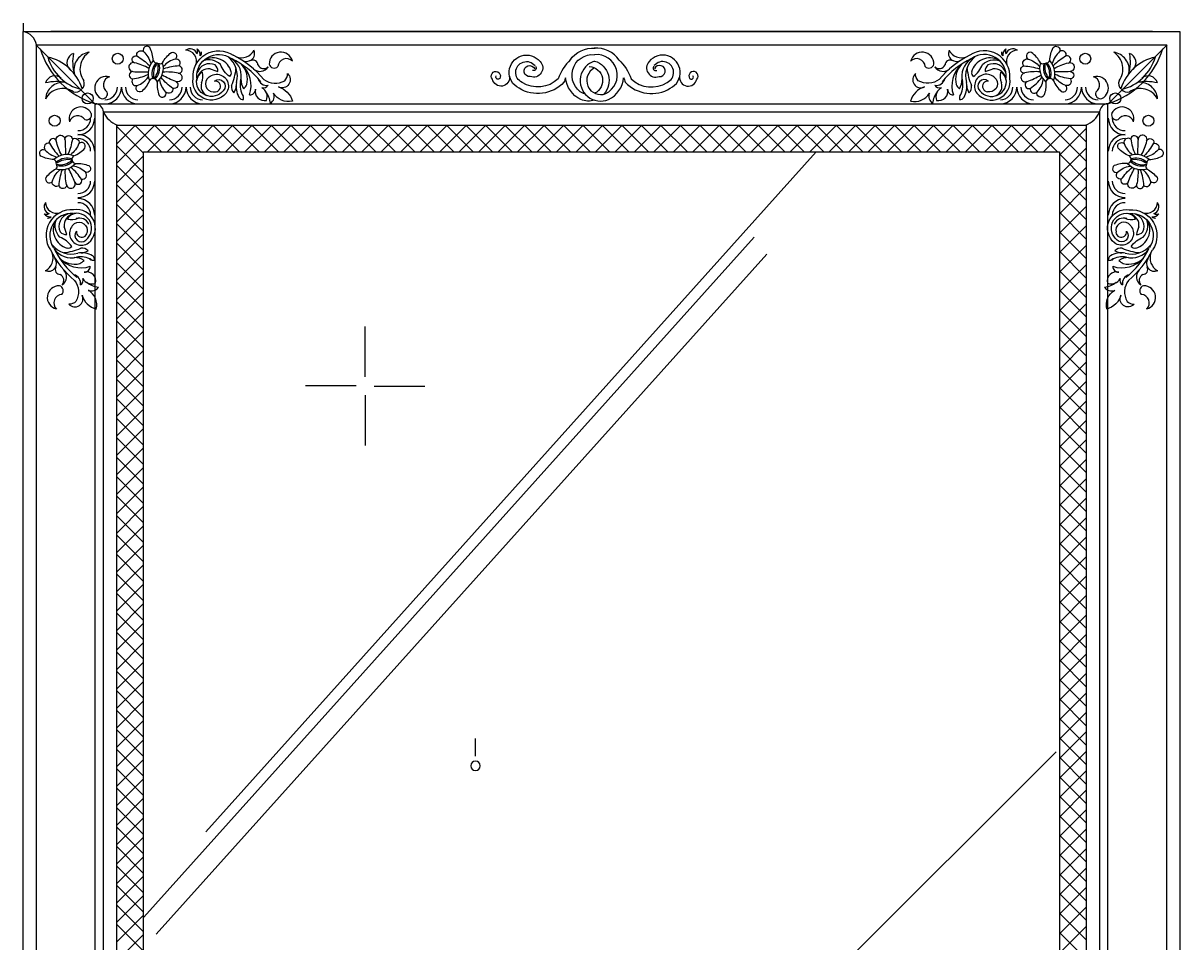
# Model space of a CAD drawing. Header units: inches. Extents: x 10 to 52.5, y 12.6 to 37.4.
# Drawn here: x 28.715 to 29.975, y 31.638 to 32.64 of the extents above; entities that cross this region are included whole.
import ezdxf

# ---------------------------------------------------------------- set-up
doc = ezdxf.new("R2010")
doc.units = ezdxf.units.IN
doc.header["$MEASUREMENT"] = 0
for name, color, linetype in [('02', 2, 'Continuous'), ('1', 1, 'Continuous'), ('4', 4, 'Continuous')]:
    doc.layers.add(name, color=color, linetype=linetype)

msp = doc.modelspace()

# ---------------------------------------------------------------- linework, layer by layer
at = {"layer": '02'}
for p, q in [((28.7291, 32.6166), (28.7944, 32.5513)), ((29.9614, 32.6166), (29.8961, 32.5513)), ((28.8172, 32.4877), (28.8588, 32.5292)), ((28.8172, 32.5089), (28.8375, 32.5292)), ((28.8464, 32.4986), (28.8172, 32.5278)), ((28.8661, 32.5001), (28.837, 32.5292)), ((28.8508, 32.5001), (28.88, 32.5292)), ((28.8873, 32.5001), (28.8582, 32.5292)), ((28.8721, 32.5001), (28.9012, 32.5292)), ((28.9085, 32.5001), (28.8794, 32.5292)), ((28.8933, 32.5001), (28.9224, 32.5292)), ((28.9298, 32.5001), (28.9006, 32.5292)), ((28.9145, 32.5001), (28.9436, 32.5292)), ((28.951, 32.5001), (28.9218, 32.5292)), ((28.9357, 32.5001), (28.9648, 32.5292)), ((28.9722, 32.5001), (28.9431, 32.5292)), ((28.9569, 32.5001), (28.986, 32.5292)), ((28.9934, 32.5001), (28.9643, 32.5292)), ((28.9781, 32.5001), (29.0073, 32.5292)), ((29.0146, 32.5001), (28.9855, 32.5292)), ((28.9993, 32.5001), (29.0285, 32.5292)), ((29.0358, 32.5001), (29.0067, 32.5292)), ((29.0205, 32.5001), (29.0497, 32.5292)), ((29.057, 32.5001), (29.0279, 32.5292)), ((29.0418, 32.5001), (29.0709, 32.5292)), ((29.0783, 32.5001), (29.0491, 32.5292)), ((29.063, 32.5001), (29.0921, 32.5292)), ((29.0995, 32.5001), (29.0703, 32.5292)), ((29.0842, 32.5001), (29.1133, 32.5292)), ((29.1207, 32.5001), (29.0915, 32.5292)), ((29.1054, 32.5001), (29.1345, 32.5292)), ((29.1419, 32.5001), (29.1128, 32.5292)), ((29.1266, 32.5001), (29.1557, 32.5292)), ((29.1631, 32.5001), (29.134, 32.5292)), ((29.1478, 32.5001), (29.177, 32.5292)), ((29.1843, 32.5001), (29.1552, 32.5292)), ((29.169, 32.5001), (29.1982, 32.5292)), ((29.2055, 32.5001), (29.1764, 32.5292)), ((29.1903, 32.5001), (29.2194, 32.5292)), ((29.2267, 32.5001), (29.1976, 32.5292)), ((29.2115, 32.5001), (29.2406, 32.5292)), ((29.248, 32.5001), (29.2188, 32.5292)), ((29.2327, 32.5001), (29.2618, 32.5292)), ((29.2692, 32.5001), (29.24, 32.5292)), ((29.2539, 32.5001), (29.283, 32.5292)), ((29.2904, 32.5001), (29.2613, 32.5292)), ((29.2751, 32.5001), (29.3042, 32.5292)), ((29.3116, 32.5001), (29.2825, 32.5292)), ((29.2963, 32.5001), (29.3254, 32.5292)), ((29.3328, 32.5001), (29.3037, 32.5292)), ((29.3175, 32.5001), (29.3467, 32.5292)), ((29.354, 32.5001), (29.3249, 32.5292)), ((29.3387, 32.5001), (29.3679, 32.5292)), ((29.3752, 32.5001), (29.3461, 32.5292)), ((29.36, 32.5001), (29.3891, 32.5292)), ((29.3964, 32.5001), (29.3673, 32.5292)), ((29.3812, 32.5001), (29.4103, 32.5292)), ((29.4177, 32.5001), (29.3885, 32.5292)), ((29.4024, 32.5001), (29.4315, 32.5292)), ((29.4389, 32.5001), (29.4097, 32.5292)), ((29.4236, 32.5001), (29.4527, 32.5292)), ((29.4601, 32.5001), (29.431, 32.5292)), ((29.4448, 32.5001), (29.4739, 32.5292)), ((29.4813, 32.5001), (29.4522, 32.5292)), ((29.466, 32.5001), (29.4952, 32.5292)), ((29.5025, 32.5001), (29.4734, 32.5292)), ((29.4872, 32.5001), (29.5164, 32.5292)), ((29.5237, 32.5001), (29.4946, 32.5292)), ((29.5084, 32.5001), (29.5376, 32.5292)), ((29.5449, 32.5001), (29.5158, 32.5292)), ((29.5297, 32.5001), (29.5588, 32.5292)), ((29.5662, 32.5001), (29.537, 32.5292)), ((29.5509, 32.5001), (29.58, 32.5292)), ((29.5874, 32.5001), (29.5582, 32.5292)), ((29.5721, 32.5001), (29.6012, 32.5292)), ((29.6086, 32.5001), (29.5794, 32.5292)), ((29.5933, 32.5001), (29.6224, 32.5292)), ((29.6298, 32.5001), (29.6007, 32.5292)), ((29.6145, 32.5001), (29.6436, 32.5292)), ((29.651, 32.5001), (29.6219, 32.5292)), ((29.6357, 32.5001), (29.6649, 32.5292)), ((29.6722, 32.5001), (29.6431, 32.5292)), ((29.6569, 32.5001), (29.6861, 32.5292)), ((29.6934, 32.5001), (29.6643, 32.5292)), ((29.6782, 32.5001), (29.7073, 32.5292)), ((29.7146, 32.5001), (29.6855, 32.5292)), ((29.6994, 32.5001), (29.7285, 32.5292)), ((29.7359, 32.5001), (29.7067, 32.5292)), ((29.7206, 32.5001), (29.7497, 32.5292)), ((29.7571, 32.5001), (29.7279, 32.5292)), ((29.7418, 32.5001), (29.7709, 32.5292)), ((29.7783, 32.5001), (29.7492, 32.5292)), ((29.763, 32.5001), (29.7921, 32.5292)), ((29.7995, 32.5001), (29.7704, 32.5292)), ((29.7842, 32.5001), (29.8134, 32.5292)), ((29.8207, 32.5001), (29.7916, 32.5292)), ((29.8054, 32.5001), (29.8346, 32.5292)), ((29.8419, 32.5001), (29.8128, 32.5292)), ((29.8266, 32.5001), (29.8558, 32.5292)), ((29.8733, 32.4899), (29.834, 32.5292)), ((29.8442, 32.4964), (29.8733, 32.5255)), ((29.8733, 32.5111), (29.8552, 32.5292)), ((28.8464, 32.4774), (28.8172, 32.5065)), ((28.8172, 32.4665), (28.8464, 32.4956)), ((29.5792, 32.5001), (28.9144, 31.759)), ((29.8442, 32.4752), (29.8733, 32.5043)), ((29.8733, 32.4687), (29.8442, 32.4978)), ((28.8464, 32.4562), (28.8172, 32.4853)), ((29.8442, 32.454), (29.8733, 32.4831)), ((28.8172, 32.4453), (28.8464, 32.4744)), ((29.8733, 32.4475), (29.8442, 32.4766)), ((28.8464, 32.435), (28.8172, 32.4641)), ((29.8442, 32.4327), (29.8733, 32.4619)), ((28.8172, 32.424), (28.8464, 32.4532)), ((29.8733, 32.4263), (29.8442, 32.4554)), ((28.8464, 32.4138), (28.8172, 32.4429)), ((29.8442, 32.4115), (29.8733, 32.4407)), ((29.8733, 32.4051), (29.8442, 32.4342)), ((28.8172, 32.4028), (28.8464, 32.432)), ((28.8464, 32.3926), (28.8172, 32.4217)), ((28.8172, 32.3816), (28.8464, 32.4107)), ((29.8442, 32.3903), (29.8733, 32.4194)), ((29.8733, 32.3839), (29.8442, 32.413)), ((28.8464, 32.3713), (28.8172, 32.4005)), ((29.5115, 32.407), (28.8466, 31.6659)), ((29.8442, 32.3691), (29.8733, 32.3982)), ((28.8172, 32.3604), (28.8464, 32.3895)), ((29.5252, 32.3887), (28.8603, 31.6476)), ((29.8733, 32.3626), (29.8442, 32.3918)), ((28.8464, 32.3501), (28.8172, 32.3793)), ((29.8442, 32.3479), (29.8733, 32.377)), ((29.8733, 32.3414), (29.8442, 32.3706)), ((28.8172, 32.3392), (28.8464, 32.3683)), ((28.8464, 32.3289), (28.8172, 32.358)), ((28.8172, 32.318), (28.8464, 32.3471)), ((29.8442, 32.3267), (29.8733, 32.3558)), ((29.8733, 32.3202), (29.8442, 32.3493)), ((28.8464, 32.3077), (28.8172, 32.3368)), ((29.8442, 32.3055), (29.8733, 32.3346)), ((28.8172, 32.2968), (28.8464, 32.3259)), ((29.8733, 32.299), (29.8442, 32.3281)), ((28.8464, 32.2865), (28.8172, 32.3156)), ((29.088, 32.2548), (29.088, 32.3098)), ((29.8442, 32.2843), (29.8733, 32.3134)), ((29.8733, 32.2778), (29.8442, 32.3069)), ((28.8172, 32.2755), (28.8464, 32.3047)), ((28.8464, 32.2653), (28.8172, 32.2944)), ((28.8172, 32.2543), (28.8464, 32.2835)), ((29.8442, 32.263), (29.8733, 32.2922)), ((29.8733, 32.2566), (29.8442, 32.2857)), ((28.8464, 32.2441), (28.8172, 32.2732)), ((29.8442, 32.2418), (29.8733, 32.271)), ((28.8172, 32.2331), (28.8464, 32.2623)), ((29.8733, 32.2354), (29.8442, 32.2645)), ((28.8464, 32.2228), (28.8172, 32.252)), ((29.078, 32.245), (29.023, 32.245)), ((29.0978, 32.2447), (29.1528, 32.2447)), ((29.8442, 32.2206), (29.8733, 32.2497)), ((28.8172, 32.2119), (28.8464, 32.241)), ((29.0878, 32.235), (29.0878, 32.18)), ((29.8733, 32.2141), (29.8442, 32.2433)), ((28.8464, 32.2016), (28.8172, 32.2308)), ((28.8172, 32.1907), (28.8464, 32.2198)), ((29.8442, 32.1994), (29.8733, 32.2285)), ((29.8733, 32.1929), (29.8442, 32.2221)), ((28.8464, 32.1804), (28.8172, 32.2096)), ((29.8442, 32.1782), (29.8733, 32.2073)), ((28.8172, 32.1695), (28.8464, 32.1986)), ((29.8733, 32.1717), (29.8442, 32.2009)), ((28.8464, 32.1592), (28.8172, 32.1883)), ((29.8442, 32.157), (29.8733, 32.1861)), ((28.8172, 32.1483), (28.8464, 32.1774)), ((29.8733, 32.1505), (29.8442, 32.1796)), ((28.8464, 32.138), (28.8172, 32.1671)), ((28.8172, 32.1271), (28.8464, 32.1562)), ((29.8442, 32.1358), (29.8733, 32.1649)), ((29.8733, 32.1293), (29.8442, 32.1584)), ((28.8464, 32.1168), (28.8172, 32.1459)), ((29.8442, 32.1145), (29.8733, 32.1437)), ((28.8172, 32.1058), (28.8464, 32.135)), ((29.8733, 32.1081), (29.8442, 32.1372)), ((28.8464, 32.0956), (28.8172, 32.1247)), ((29.8442, 32.0933), (29.8733, 32.1225)), ((28.8172, 32.0846), (28.8464, 32.1138)), ((29.8733, 32.0869), (29.8442, 32.116)), ((28.8464, 32.0744), (28.8172, 32.1035)), ((28.8172, 32.0634), (28.8464, 32.0925)), ((29.8442, 32.0721), (29.8733, 32.1013)), ((29.8733, 32.0657), (29.8442, 32.0948)), ((28.8464, 32.0531), (28.8172, 32.0823)), ((29.8442, 32.0509), (29.8733, 32.08)), ((28.8172, 32.0422), (28.8464, 32.0713)), ((29.8733, 32.0444), (29.8442, 32.0736)), ((28.8464, 32.0319), (28.8172, 32.0611)), ((29.8442, 32.0297), (29.8733, 32.0588)), ((28.8172, 32.021), (28.8464, 32.0501)), ((29.8733, 32.0232), (29.8442, 32.0524)), ((28.8464, 32.0107), (28.8172, 32.0399)), ((29.8442, 32.0085), (29.8733, 32.0376)), ((29.8733, 32.002), (29.8442, 32.0311)), ((28.8172, 31.9998), (28.8464, 32.0289)), ((28.8464, 31.9895), (28.8172, 32.0186)), ((28.8172, 31.9786), (28.8464, 32.0077)), ((29.8442, 31.9873), (29.8733, 32.0164)), ((29.8733, 31.9808), (29.8442, 32.0099)), ((28.8464, 31.9683), (28.8172, 31.9974)), ((29.8442, 31.9661), (29.8733, 31.9952)), ((28.8172, 31.9574), (28.8464, 31.9865)), ((29.8733, 31.9596), (29.8442, 31.9887)), ((28.8464, 31.9471), (28.8172, 31.9762)), ((29.8442, 31.9448), (29.8733, 31.974)), ((29.8733, 31.9384), (29.8442, 31.9675)), ((28.8172, 31.9361), (28.8464, 31.9653)), ((28.8464, 31.9259), (28.8172, 31.955)), ((28.8172, 31.9149), (28.8464, 31.9441)), ((29.8442, 31.9236), (29.8733, 31.9528)), ((29.8733, 31.9172), (29.8442, 31.9463)), ((28.8464, 31.9047), (28.8172, 31.9338)), ((29.8442, 31.9024), (29.8733, 31.9315)), ((28.8172, 31.8937), (28.8464, 31.9228)), ((29.8733, 31.8959), (29.8442, 31.9251)), ((28.8464, 31.8834), (28.8172, 31.9126)), ((29.8442, 31.8812), (29.8733, 31.9103)), ((29.8733, 31.8747), (29.8442, 31.9039)), ((28.8172, 31.8725), (28.8464, 31.9016)), ((28.8464, 31.8622), (28.8172, 31.8914)), ((28.8172, 31.8513), (28.8464, 31.8804)), ((29.8442, 31.86), (29.8733, 31.8891)), ((29.8733, 31.8535), (29.8442, 31.8827)), ((28.8464, 31.841), (28.8172, 31.8701)), ((29.8442, 31.8388), (29.8733, 31.8679)), ((28.8172, 31.8301), (28.8464, 31.8592)), ((29.208, 31.8414), (29.208, 31.8609)), ((29.8733, 31.8323), (29.8442, 31.8614)), ((28.8464, 31.8198), (28.8172, 31.8489)), ((29.8404, 31.8462), (29.1756, 31.182)), ((29.8442, 31.8176), (29.8733, 31.8467)), ((29.8733, 31.8111), (29.8442, 31.8402)), ((28.8172, 31.8089), (28.8464, 31.838)), ((28.8464, 31.7986), (28.8172, 31.8277)), ((28.8172, 31.7876), (28.8464, 31.8168)), ((29.8442, 31.7963), (29.8733, 31.8255)), ((29.8733, 31.7899), (29.8442, 31.819)), ((28.8464, 31.7774), (28.8172, 31.8065)), ((29.8442, 31.7751), (29.8733, 31.8043)), ((28.8172, 31.7664), (28.8464, 31.7956)), ((29.8733, 31.7687), (29.8442, 31.7978)), ((28.8464, 31.7562), (28.8172, 31.7853)), ((29.8442, 31.7539), (29.8733, 31.7831)), ((28.8172, 31.7452), (28.8464, 31.7744)), ((29.8733, 31.7475), (29.8442, 31.7766)), ((28.8464, 31.7349), (28.8172, 31.7641)), ((28.8172, 31.724), (28.8464, 31.7531)), ((29.8442, 31.7327), (29.8733, 31.7618)), ((29.8733, 31.7262), (29.8442, 31.7554)), ((28.8464, 31.7137), (28.8172, 31.7429)), ((29.8442, 31.7115), (29.8733, 31.7406)), ((28.8172, 31.7028), (28.8464, 31.7319)), ((29.8733, 31.705), (29.8442, 31.7342)), ((28.8464, 31.6925), (28.8172, 31.7217)), ((29.8442, 31.6903), (29.8733, 31.7194)), ((28.8172, 31.6816), (28.8464, 31.7107)), ((29.8733, 31.6838), (29.8442, 31.7129)), ((28.8464, 31.6713), (28.8172, 31.7004)), ((28.8172, 31.6604), (28.8464, 31.6895)), ((29.8442, 31.6691), (29.8733, 31.6982)), ((29.8733, 31.6626), (29.8442, 31.6917)), ((28.8464, 31.6501), (28.8172, 31.6792)), ((29.8442, 31.6479), (29.8733, 31.677)), ((28.8172, 31.6392), (28.8464, 31.6683)), ((29.8733, 31.6414), (29.8442, 31.6705)), ((28.8464, 31.6289), (28.8172, 31.658)), ((29.8442, 31.6266), (29.8733, 31.6558)), ((28.8172, 31.6179), (28.8464, 31.6471)), ((29.8733, 31.6202), (29.8442, 31.6493))]:
    msp.add_line(p, q, dxfattribs=at)
for points in [[(29.9607, 30.7626), (28.7298, 30.7626), (28.7298, 32.6166), (29.9607, 32.6166)], [(29.8966, 30.8266), (28.7939, 30.8266), (28.7939, 32.5525), (29.8966, 32.5525)], [(29.8879, 30.8354), (28.8027, 30.8354), (28.8027, 32.5438), (29.8879, 32.5438)]]:
    msp.add_lwpolyline(points, close=True, dxfattribs=at)
for points in [[(28.8391, 32.6046, -0.690206), (28.8463, 32.6095, -0.14642), (28.8543, 32.5965, 4.254024)], [(28.8568, 32.5996, 0.120361), (28.8533, 32.6137, 0.853443), (28.8463, 32.6095, 0.544547)], [(28.9003, 32.5802, -0.625313), (28.9442, 32.6054, 0.105644)], [(29.311, 32.6, -0.278092), (29.3385, 32.613, -0.839064)], [(29.3646, 32.6, 0.278092), (29.3371, 32.613, 0.839064)], [(29.7902, 32.5802, 0.625313), (29.7463, 32.6054, -0.105644)], [(29.8337, 32.5996, -0.120361), (29.8373, 32.6137, -0.853443), (29.8443, 32.6095, -0.544547)], [(29.8514, 32.6046, 0.690206), (29.8443, 32.6095, 0.14642), (29.8362, 32.5965, -4.254024)], [(28.8521, 32.5911, 0.072107), (28.8367, 32.5972, 1.111691), (28.8349, 32.5876, 0.023407), (28.8513, 32.5872, 9.427938)], [(28.8366, 32.5969, -0.957116), (28.8391, 32.6046, -0.071647), (28.8528, 32.5941, 1.924803)], [(28.8672, 32.5972, -0.120361), (28.8767, 32.6083, -0.853443), (28.8811, 32.6013, -0.544547)], [(28.8853, 32.5938, 0.690206), (28.8811, 32.6013, 0.14642), (28.8681, 32.5932, -4.254024)], [(28.9044, 32.5805, -0.625313), (28.9419, 32.602, -0.625313)], [(28.9403, 32.5821, -0.135691), (28.9301, 32.5953, 0.298129), (28.9115, 32.5992, 3.617444)], [(29.3062, 32.5809, 0.030928), (29.3044, 32.5759, -0.356478), (29.2554, 32.5695, -1.24953), (29.2784, 32.5985, -2.090142)], [(29.3116, 32.6006, 0.127958), (29.2981, 32.5797, -0.346177), (29.2588, 32.5758, -1.268369), (29.2729, 32.5941, -1.268369)], [(29.2784, 32.5985, -0.803363), (29.2677, 32.5822, -2.022143), (29.2725, 32.5905, -1.4924)], [(29.3277, 32.5629, -0.036184), (29.3256, 32.5636, -0.835065), (29.3378, 32.606, -0.246482)], [(29.3378, 32.5991, 1.04793), (29.3529, 32.5571, 0.26215), (29.3694, 32.5809, 0.839064)], [(29.3378, 32.5915, 0.967326), (29.35, 32.5636, 0.835065), (29.3378, 32.606, 0.246482)], [(29.3378, 32.5991, -0.54576), (29.3479, 32.5629, -0.839064)], [(29.3639, 32.6006, -0.127958), (29.3774, 32.5797, 0.346177), (29.4168, 32.5758, 1.268369), (29.4027, 32.5941, 1.268369)], [(29.3694, 32.5809, -0.030928), (29.3712, 32.5759, 0.356478), (29.4202, 32.5695, 1.24953), (29.3972, 32.5985, 2.090142)], [(29.3972, 32.5985, 0.803363), (29.4079, 32.5822, 2.022143), (29.403, 32.5905, 1.4924)], [(29.7862, 32.5805, 0.625313), (29.7486, 32.602, 0.625313)], [(29.7503, 32.5821, 0.135691), (29.7604, 32.5953, -0.298129), (29.7791, 32.5992, -3.617444)], [(29.8052, 32.5938, -0.690206), (29.8095, 32.6013, -0.14642), (29.8224, 32.5932, 4.254024)], [(29.8233, 32.5972, 0.120361), (29.8138, 32.6083, 0.853443), (29.8095, 32.6013, 0.544547)], [(29.8539, 32.5969, 0.957116), (29.8514, 32.6046, 0.071647), (29.8377, 32.5941, -1.924803)], [(29.8385, 32.5911, -0.072107), (29.8539, 32.5972, -1.111691), (29.8556, 32.5876, -0.023407), (29.8392, 32.5872, -9.427938)], [(28.8349, 32.5876, 0.957116), (28.8345, 32.5796, 0.071647), (28.8511, 32.5844, -1.924803)], [(28.8677, 32.5874, -0.072107), (28.8842, 32.5861, -1.111691), (28.8816, 32.5767, -0.023407), (28.8666, 32.5836, -9.427938)], [(28.8842, 32.5858, 0.957116), (28.8853, 32.5938, 0.071647), (28.8684, 32.5905, -1.924803)], [(28.9154, 32.5792, -1.009069), (28.9364, 32.5641, -0.767075), (28.9003, 32.5802)], [(28.9774, 32.5791, 0.3008), (29.0002, 32.5776, 0.22074), (29.0032, 32.5854, -1.078465)], [(29.0032, 32.5854, -0.899797), (28.9933, 32.571, -0.264096), (29.0085, 32.5555, -0.33534), (28.9881, 32.5641)], [(29.2451, 32.5825, -0.972612), (29.2265, 32.5793, -1.72174), (29.2349, 32.5814, 9.335791)], [(29.2733, 32.5936, -0.803363), (29.2702, 32.5888, -0.803363)], [(29.332, 32.593, -0.778794), (29.3378, 32.564, -0.835065)], [(29.4023, 32.5936, 0.803363), (29.4054, 32.5888, 0.803363)], [(29.4304, 32.5825, 0.972612), (29.4491, 32.5793, 1.72174), (29.4407, 32.5814, -9.335791)], [(29.6874, 32.5854, 0.899797), (29.6972, 32.571, 0.264096), (29.682, 32.5555, 0.33534), (29.7024, 32.5641)], [(29.7132, 32.5791, -0.3008), (29.6903, 32.5776, -0.22074), (29.6874, 32.5854, 1.078465)], [(29.7751, 32.5792, 1.009069), (29.7541, 32.5641, 0.767075), (29.7902, 32.5802)], [(29.8064, 32.5858, -0.957116), (29.8052, 32.5938, -0.071647), (29.8222, 32.5905, 1.924803)], [(29.8228, 32.5874, 0.072107), (29.8063, 32.5861, 1.111691), (29.8089, 32.5767, 0.023407), (29.8239, 32.5836, 9.427938)], [(29.8556, 32.5876, -0.957116), (29.856, 32.5796, -0.071647), (29.8395, 32.5844, 1.924803)], [(28.8345, 32.5796, 0.690206), (28.8394, 32.5724, 0.14642), (28.8516, 32.5817, -4.254024)], [(28.8528, 32.5779, -0.120361), (28.8444, 32.5659, -0.853443), (28.8394, 32.5724, -0.544547)], [(28.8612, 32.5759, 0.120361), (28.8635, 32.5615, 0.853443), (28.8708, 32.5651, 0.544547)], [(28.8784, 32.5693, -0.690206), (28.8708, 32.5651, -0.14642), (28.864, 32.5788, 4.254024)], [(28.8816, 32.5767, -0.957116), (28.8784, 32.5693, -0.071647), (28.8657, 32.581, 1.924803)], [(28.9237, 32.5772, -0.947668), (28.9333, 32.5667, -0.770798), (28.9043, 32.5796, -0.770798)], [(28.9154, 32.5792, 0.684361), (28.9249, 32.5656)], [(29.2349, 32.5814, -1.338685), (29.2307, 32.583, -2.914515)], [(29.3378, 32.5564, -0.17456), (29.3227, 32.5571, -0.26215), (29.3062, 32.5809, -0.839064)], [(29.4407, 32.5814, 1.338685), (29.4449, 32.583, 2.914515)], [(29.7668, 32.5772, 0.947668), (29.7572, 32.5667, 0.770798), (29.7862, 32.5796, 0.770798)], [(29.7751, 32.5792, -0.684361), (29.7656, 32.5656)], [(29.8089, 32.5767, 0.957116), (29.8122, 32.5693, 0.071647), (29.8248, 32.581, -1.924803)], [(29.8122, 32.5693, 0.690206), (29.8197, 32.5651, 0.14642), (29.8265, 32.5788, -4.254024)], [(29.8293, 32.5759, -0.120361), (29.8271, 32.5615, -0.853443), (29.8197, 32.5651, -0.544547)], [(29.8377, 32.5779, 0.120361), (29.8461, 32.5659, 0.853443), (29.8511, 32.5724, 0.544547)], [(29.856, 32.5796, -0.690206), (29.8511, 32.5724, -0.14642), (29.8389, 32.5817, 4.254024)], [(28.7439, 32.5095, 0.690206), (28.739, 32.5024, 0.14642), (28.7519, 32.4943, -4.254024)], [(28.7515, 32.512, 0.957116), (28.7439, 32.5095, 0.071647), (28.7543, 32.4958, -1.924803)], [(28.7573, 32.4966, -0.072107), (28.7513, 32.512, -1.111691), (28.7608, 32.5137, -0.023407), (28.7612, 32.4973, -9.427938)], [(28.7608, 32.5137, -0.957116), (28.7689, 32.5141, -0.071647), (28.764, 32.4976, 1.924803)], [(28.7689, 32.5141, -0.690206), (28.776, 32.5092, -0.14642), (28.7667, 32.497, 4.254024)], [(28.7705, 32.4958, 0.120361), (28.7825, 32.5042, 0.853443), (28.776, 32.5092, 0.544547)], [(29.92, 32.4958, -0.120361), (29.9081, 32.5042, -0.853443), (29.9145, 32.5092, -0.544547)], [(29.9217, 32.5141, 0.690206), (29.9145, 32.5092, 0.14642), (29.9238, 32.497, -4.254024)], [(29.9297, 32.5137, 0.957116), (29.9217, 32.5141, 0.071647), (29.9266, 32.4976, -1.924803)], [(29.9332, 32.4966, 0.072107), (29.9393, 32.512, 1.111691), (29.9297, 32.5137, 0.023407), (29.9293, 32.4973, 9.427938)], [(29.939, 32.512, -0.957116), (29.9467, 32.5095, -0.071647), (29.9362, 32.4958, 1.924803)], [(29.9467, 32.5095, -0.690206), (29.9516, 32.5024, -0.14642), (29.9386, 32.4943, 4.254024)], [(28.7488, 32.4918, -0.120361), (28.7347, 32.4954, -0.853443), (28.739, 32.5024, -0.544547)], [(29.9417, 32.4918, 0.120361), (29.9559, 32.4954, 0.853443), (29.9516, 32.5024, 0.544547)], [(28.7716, 32.467, 0.957116), (28.779, 32.4702, 0.071647), (28.7674, 32.4829, -1.924803)], [(28.779, 32.4702, 0.690206), (28.7833, 32.4778, 0.14642), (28.7696, 32.4846, -4.254024)], [(28.7724, 32.4874, -0.120361), (28.7869, 32.4851, -0.853443), (28.7833, 32.4778, -0.544547)], [(29.9181, 32.4874, 0.120361), (29.9037, 32.4851, 0.853443), (29.9073, 32.4778, 0.544547)], [(29.9115, 32.4702, -0.690206), (29.9073, 32.4778, -0.14642), (29.921, 32.4846, 4.254024)], [(29.9189, 32.467, -0.957116), (29.9115, 32.4702, -0.071647), (29.9232, 32.4829, 1.924803)], [(28.7512, 32.4814, 0.120361), (28.7401, 32.472, 0.853443), (28.747, 32.4676, 0.544547)], [(28.7545, 32.4634, -0.690206), (28.747, 32.4676, -0.14642), (28.7551, 32.4805, 4.254024)], [(28.7626, 32.4645, -0.957116), (28.7545, 32.4634, -0.071647), (28.7579, 32.4803, 1.924803)], [(28.7609, 32.4809, 0.072107), (28.7623, 32.4644, 1.111691), (28.7716, 32.467, 0.023407), (28.7648, 32.482, 9.427938)], [(29.9296, 32.4809, -0.072107), (29.9282, 32.4644, -1.111691), (29.9189, 32.467, -0.023407), (29.9257, 32.482, -9.427938)], [(29.928, 32.4645, 0.957116), (29.936, 32.4634, 0.071647), (29.9326, 32.4803, -1.924803)], [(29.936, 32.4634, 0.690206), (29.9435, 32.4676, 0.14642), (29.9354, 32.4805, -4.254024)], [(29.9393, 32.4814, -0.120361), (29.9504, 32.472, -0.853443), (29.9435, 32.4676, -0.544547)], [(28.7703, 32.437, 0.625313), (28.745, 32.3932, -0.105644)], [(28.77, 32.433, 0.625313), (28.7484, 32.3955, 0.625313)], [(28.7713, 32.4219, 1.009069), (28.7864, 32.4009, 0.767075), (28.7703, 32.437)], [(28.7733, 32.4136, 0.947668), (28.7837, 32.404, 0.770798), (28.7709, 32.433, 0.770798)], [(29.9192, 32.4219, -1.009069), (29.9041, 32.4009, -0.767075), (29.9202, 32.437)], [(29.9173, 32.4136, -0.947668), (29.9068, 32.404, -0.770798), (29.9196, 32.433, -0.770798)], [(29.9202, 32.437, -0.625313), (29.9455, 32.3932, 0.105644)], [(29.9205, 32.433, -0.625313), (29.9421, 32.3955, -0.625313)], [(28.7683, 32.3971, 0.135691), (28.7552, 32.4073, -0.298129), (28.7513, 32.4259, -3.617444)], [(28.7713, 32.4219, -0.684361), (28.7849, 32.4124)], [(29.9192, 32.4219, 0.684361), (29.9057, 32.4124)], [(29.9222, 32.3971, -0.135691), (29.9353, 32.4073, 0.298129), (29.9393, 32.4259, 3.617444)], [(28.7713, 32.36, -0.3008), (28.7728, 32.3371, -0.22074), (28.7649, 32.3342, 1.078465)], [(29.9192, 32.36, 0.3008), (29.9178, 32.3371, 0.22074), (29.9256, 32.3342, -1.078465)], [(28.7649, 32.3342, 0.899797), (28.7794, 32.344, 0.264096), (28.7949, 32.3288, 0.33534), (28.7863, 32.3492)], [(29.9256, 32.3342, -0.899797), (29.9111, 32.344, -0.264096), (29.8957, 32.3288, -0.33534), (29.9043, 32.3492)]]:
    msp.add_lwpolyline(points, format="xyb", dxfattribs=at)
msp.add_lwpolyline([(29.208, 31.8362, 1), (29.208, 31.8257, 1)], format="xyb", close=True, dxfattribs=at)
for centre in [(28.8183, 32.6016), (29.8722, 32.6016), (28.7855, 32.5583), (29.905, 32.5583), (28.7496, 32.534), (29.941, 32.534)]:
    msp.add_circle(centre, 0.00598, dxfattribs=at)
for centre, radius, start, end in [((28.897, 32.6046), 0.00786, 17.7312, 127.2345), ((28.8921, 32.5987), 0.0121, 342.0549, 89.3048), ((28.8994, 32.6098), 0.00587, 330.518, 24.8809), ((28.9, 32.6057), 0.00815, 353.8054, 54.6878), ((28.9058, 32.6076), 0.00368, 309.3319, 23.6653), ((28.9529, 32.6189), 0.0162, 250.4247, 329.6663), ((28.9587, 32.6074), 0.00873, 232.3697, 24.4516), ((28.9961, 32.596), 0.0128, 13.3615, 181.7845), ((29.6945, 32.596), 0.0128, 358.2155, 166.6385), ((29.7319, 32.6074), 0.00873, 155.5484, 307.6303), ((29.7376, 32.6189), 0.0162, 210.3337, 289.5753), ((29.7847, 32.6076), 0.00368, 156.3347, 230.6681), ((29.7905, 32.6057), 0.00815, 125.3122, 186.1946), ((29.7911, 32.6098), 0.00587, 155.1191, 209.482), ((29.7935, 32.6046), 0.00786, 52.7655, 162.2688), ((29.7984, 32.5987), 0.0121, 90.6952, 197.9451), ((28.7912, 32.6177), 0.0512, 196.0907, 255.9165), ((28.7307, 32.5535), 0.0512, 17.4467, 77.2725), ((28.7735, 32.5974), 0.0105, 109.0402, 224.9364), ((28.8164, 32.5983), 0.0472, 169.0104, 196.5629), ((28.79, 32.5893), 0.0195, 97.8592, 188.4111), ((28.7986, 32.5904), 0.0214, 121.8412, 216.7041), ((28.8722, 32.5855), 0.0208, 137.5946, 201.4957), ((28.8723, 32.5855), 0.0168, 137.7481, 200.7456), ((28.8608, 32.6014), 0.00435, 204.2998, 276.4019), ((28.8766, 32.5848), 0.0195, 141.3301, 195.0254), ((28.843, 32.5927), 0.0195, 318.7173, 12.4127), ((28.8472, 32.5914), 0.0208, 312.247, 16.1481), ((28.8644, 32.6005), 0.00435, 237.3409, 309.4429), ((28.922, 32.5817), 0.0208, 15.4815, 117.2549), ((28.9222, 32.5828), 0.0264, 344.4761, 51.6192), ((28.8984, 32.5137), 0.0984, 39.6593, 63.4879), ((28.9307, 32.5828), 0.0222, 344.6366, 56.1865), ((28.8984, 32.5137), 0.1025, 39.6593, 63.4879), ((28.9655, 32.5946), 0.00551, 1.9954, 117.9889), ((29.002, 32.5924), 0.00929, 44.8112, 175.9046), ((29.6886, 32.5924), 0.00929, 4.0954, 135.1888), ((29.7921, 32.5137), 0.1025, 116.5121, 140.3407), ((29.7921, 32.5137), 0.0984, 116.5121, 140.3407), ((29.725, 32.5946), 0.00551, 62.0111, 178.0046), ((29.7599, 32.5828), 0.0222, 123.8135, 195.3634), ((29.7683, 32.5828), 0.0264, 128.3808, 195.5239), ((29.7685, 32.5817), 0.0208, 62.7451, 164.5185), ((29.8433, 32.5914), 0.0208, 163.8519, 227.753), ((29.8261, 32.6005), 0.00435, 230.5571, 302.6591), ((29.8475, 32.5927), 0.0195, 167.5873, 221.2827), ((29.8297, 32.6014), 0.00435, 263.5981, 335.7002), ((29.814, 32.5848), 0.0195, 344.9746, 38.6699), ((29.8183, 32.5855), 0.0168, 339.2544, 42.2519), ((29.8183, 32.5855), 0.0208, 338.5043, 42.4054), ((29.9006, 32.5893), 0.0195, 351.5889, 82.1408), ((29.8919, 32.5904), 0.0214, 323.2959, 58.1588), ((29.9598, 32.5535), 0.0512, 102.7275, 162.5533), ((29.8994, 32.6177), 0.0512, 284.0835, 343.9093), ((29.8742, 32.5983), 0.0472, 343.4371, 10.9896), ((29.917, 32.5974), 0.0105, 315.0636, 70.9598), ((28.8472, 32.5914), 0.0168, 312.9971, 15.9947), ((28.9159, 32.5768), 0.0116, 117.6065, 174.0649), ((28.9184, 32.5822), 0.014, 64.3104, 163.699), ((28.9169, 32.5786), 0.012, 80.4919, 168.9794), ((28.8917, 32.5827), 0.0194, 337.377, 12.8956), ((28.9578, 32.6958), 0.1122, 249.7481, 254.2297), ((28.9191, 32.5886), 0.00816, 354.2359, 50.5614), ((28.9365, 32.5862), 0.00561, 312.5124, 10.397), ((28.8872, 32.5967), 0.0602, 336.1423, 354.5427), ((28.9362, 32.5793), 0.0234, 345.6588, 44.0342), ((28.9324, 32.5723), 0.0312, 341.1075, 48.1987), ((28.9733, 32.5982), 0.0104, 226.3954, 327.4323), ((28.9774, 32.5979), 0.00707, 205.7376, 311.4674), ((28.9887, 32.5969), 0.00559, 194.0512, 316.0874), ((29.7019, 32.5969), 0.00559, 223.9126, 345.9488), ((29.7132, 32.5979), 0.00707, 228.5326, 334.2624), ((29.7173, 32.5982), 0.0104, 212.5677, 313.6046), ((29.7581, 32.5723), 0.0312, 131.8013, 198.8925), ((29.7543, 32.5793), 0.0234, 135.9658, 194.3412), ((29.8034, 32.5967), 0.0602, 185.4573, 203.8577), ((29.754, 32.5862), 0.00561, 169.603, 227.4876), ((29.7714, 32.5886), 0.00816, 129.4386, 185.7641), ((29.7328, 32.6958), 0.1122, 285.7703, 290.2519), ((29.7722, 32.5822), 0.014, 16.301, 115.6896), ((29.7736, 32.5786), 0.012, 11.0206, 99.5081), ((29.7988, 32.5827), 0.0194, 167.1044, 202.623), ((29.7746, 32.5768), 0.0116, 5.9351, 62.3935), ((29.8434, 32.5914), 0.0168, 164.0053, 227.0029), ((28.759, 32.5564), 0.0195, 84.9521, 175.5039), ((28.7499, 32.5724), 0.0105, 48.4267, 164.3229), ((28.7515, 32.5295), 0.0472, 76.8003, 104.3528), ((28.774, 32.5746), 0.00795, 313.7262, 21.9345), ((28.806, 32.5696), 0.0128, 74.9738, 243.3968), ((28.8119, 32.5731), 0.00929, 106.4236, 237.5169), ((28.8565, 32.5757), 0.00428, 73.8885, 148.764), ((28.8569, 32.5756), 0.00428, 4.9788, 79.8542), ((28.9205, 32.5718), 0.0115, 162.3708, 243.8671), ((28.9244, 32.5714), 0.00584, 275.5031, 96.312), ((28.9501, 32.5706), 0.00806, 167.2309, 230.0859), ((28.9314, 32.5729), 0.016, 327.7989, 357.0304), ((28.9704, 32.5712), 0.0232, 168.743, 210.0927), ((28.9741, 32.5726), 0.0225, 168.8809, 211.6035), ((28.9701, 32.5786), 0.0176, 177.3593, 213.6581), ((28.9428, 32.5818), 0.0182, 314.3312, 332.663), ((28.9804, 32.5819), 0.00939, 191.2526, 281.2181), ((28.977, 32.5758), 0.00604, 251.5877, 329.7315), ((29.7101, 32.5819), 0.00939, 258.7819, 348.7474), ((29.7135, 32.5758), 0.00604, 210.2685, 288.4123), ((29.7478, 32.5818), 0.0182, 207.337, 225.6688), ((29.7204, 32.5786), 0.0176, 326.3419, 2.6407), ((29.7164, 32.5726), 0.0225, 328.3965, 11.1191), ((29.7201, 32.5712), 0.0232, 329.9073, 11.257), ((29.7591, 32.5729), 0.016, 182.9696, 212.2011), ((29.7404, 32.5706), 0.00806, 309.9141, 12.7691), ((29.7662, 32.5714), 0.00584, 83.688, 264.4969), ((29.77, 32.5718), 0.0115, 296.1329, 17.6292), ((29.8336, 32.5756), 0.00428, 100.1458, 175.0212), ((29.834, 32.5757), 0.00428, 31.236, 106.1115), ((29.8846, 32.5696), 0.0128, 296.6032, 105.0262), ((29.8786, 32.5731), 0.00929, 302.4831, 73.5764), ((29.9165, 32.5746), 0.00795, 158.0655, 226.2738), ((29.939, 32.5295), 0.0472, 75.6472, 103.1997), ((29.9316, 32.5564), 0.0195, 4.4961, 95.0479), ((29.9407, 32.5724), 0.0105, 15.6771, 131.5733), ((28.7583, 32.5477), 0.0214, 56.6591, 151.522), ((28.7726, 32.5732), 0.00795, 251.4286, 319.637), ((28.8016, 32.5636), 0.00559, 255.6635, 17.6997), ((28.8042, 32.5707), 0.0138, 270.9753, 0.0061), ((28.8042, 32.5707), 0.0182, 270.9753, 0.0061), ((28.8405, 32.5707), 0.0182, 179.9939, 269.0247), ((28.8405, 32.5707), 0.0138, 179.9939, 269.0247), ((28.8746, 32.5707), 0.0182, 270.9753, 0.0061), ((28.8746, 32.5707), 0.0138, 270.9753, 0.0061), ((28.911, 32.5707), 0.0182, 179.9939, 269.0247), ((28.911, 32.5707), 0.0138, 179.9939, 269.0247), ((28.9551, 32.563), 0.0059, 216.056, 271.9754), ((28.9465, 32.5582), 0.0089, 352.9688, 30.0382), ((28.9624, 32.5681), 0.00591, 265.117, 4.6421), ((28.978, 32.5661), 0.0101, 166.0112, 282.686), ((28.9705, 32.5604), 0.0106, 336.9171, 64.0321), ((28.9618, 32.5509), 0.023, 5.2701, 40.5482), ((28.9797, 32.5607), 0.00913, 303.3492, 22.1174), ((29.7109, 32.5607), 0.00913, 157.8826, 236.6508), ((29.7288, 32.5509), 0.023, 139.4518, 174.7299), ((29.7201, 32.5604), 0.0106, 115.9679, 203.0829), ((29.7125, 32.5661), 0.0101, 257.314, 13.9888), ((29.7282, 32.5681), 0.00591, 175.3579, 274.883), ((29.7441, 32.5582), 0.0089, 149.9618, 187.0312), ((29.7354, 32.563), 0.0059, 268.0246, 323.944), ((29.7795, 32.5707), 0.0138, 270.9753, 0.0061), ((29.7795, 32.5707), 0.0182, 270.9753, 0.0061), ((29.8159, 32.5707), 0.0182, 179.9939, 269.0247), ((29.8159, 32.5707), 0.0138, 179.9939, 269.0247), ((29.85, 32.5707), 0.0138, 270.9753, 0.0061), ((29.85, 32.5707), 0.0182, 270.9753, 0.0061), ((29.8864, 32.5707), 0.0182, 179.9939, 269.0247), ((29.8864, 32.5707), 0.0138, 179.9939, 269.0247), ((29.8889, 32.5636), 0.00559, 162.3003, 284.3365), ((29.9179, 32.5732), 0.00795, 220.363, 288.5714), ((29.9322, 32.5477), 0.0214, 28.478, 123.3409), ((28.7781, 32.5362), 0.0128, 26.6032, 195.0262), ((29.9124, 32.5362), 0.0128, 344.9738, 153.3968), ((28.7746, 32.5302), 0.00929, 32.4831, 163.5764), ((28.775, 32.537), 0.0138, 269.9939, 359.0247), ((28.775, 32.537), 0.0182, 269.9939, 359.0247), ((28.7842, 32.5406), 0.00559, 252.3003, 14.3365), ((29.9155, 32.537), 0.0182, 180.9753, 270.0061), ((29.9064, 32.5406), 0.00559, 165.6635, 287.6997), ((29.9155, 32.537), 0.0138, 180.9753, 270.0061), ((29.9159, 32.5302), 0.00929, 16.4236, 147.5169), ((28.775, 32.5007), 0.0182, 0.9753, 90.0061), ((28.775, 32.5007), 0.0138, 0.9753, 90.0061), ((29.9155, 32.5007), 0.0182, 89.9939, 179.0247), ((29.9155, 32.5007), 0.0138, 89.9939, 179.0247), ((28.7628, 32.4764), 0.0208, 68.4077, 132.3088), ((28.7727, 32.4921), 0.00428, 121.1394, 196.0149), ((29.9277, 32.4764), 0.0208, 47.6912, 111.5923), ((29.9178, 32.4921), 0.00428, 343.9851, 58.8606), ((28.747, 32.4878), 0.00435, 353.5016, 65.6036), ((28.757, 32.5015), 0.0208, 253.7553, 317.6564), ((28.7479, 32.4842), 0.00435, 320.4605, 32.5625), ((28.7635, 32.4721), 0.0195, 74.878, 128.5734), ((28.7558, 32.5056), 0.0195, 257.4908, 311.1861), ((28.7629, 32.4764), 0.0168, 69.1578, 132.1554), ((28.757, 32.5015), 0.0168, 253.9088, 316.9063), ((28.7728, 32.4917), 0.00428, 190.0492, 264.9247), ((29.9177, 32.4917), 0.00428, 275.0753, 349.9508), ((29.9335, 32.5015), 0.0208, 222.3436, 286.2447), ((29.9335, 32.5015), 0.0168, 223.0937, 286.0912), ((29.9277, 32.4764), 0.0168, 47.8446, 110.8422), ((29.927, 32.4721), 0.0195, 51.4266, 105.122), ((29.9348, 32.5056), 0.0195, 228.8139, 282.5092), ((29.9427, 32.4842), 0.00435, 147.4375, 219.5395), ((29.9435, 32.4878), 0.00435, 114.3964, 186.4984), ((28.775, 32.4685), 0.0138, 269.9939, 359.0247), ((28.775, 32.4685), 0.0182, 269.9939, 359.0247), ((29.9155, 32.4685), 0.0182, 180.9753, 270.0061), ((29.9155, 32.4685), 0.0138, 180.9753, 270.0061), ((28.746, 32.4403), 0.00786, 142.669, 252.1723), ((28.7518, 32.4452), 0.0121, 180.5987, 287.8486), ((28.775, 32.4309), 0.0182, 0.9753, 90.0061), ((29.9155, 32.4309), 0.0182, 89.9939, 179.0247), ((29.9387, 32.4452), 0.0121, 252.1514, 359.4013), ((29.9446, 32.4403), 0.00786, 287.8277, 37.331), ((28.7407, 32.438), 0.00587, 245.0225, 299.3854), ((28.7449, 32.4373), 0.00815, 215.2156, 276.098), ((28.7683, 32.419), 0.014, 106.2045, 205.593), ((28.7737, 32.4214), 0.0116, 95.8385, 152.2969), ((28.775, 32.4309), 0.0138, 0.9753, 90.0061), ((29.9155, 32.4309), 0.0138, 89.9939, 179.0247), ((29.9168, 32.4214), 0.0116, 27.7031, 84.1615), ((29.9222, 32.419), 0.014, 334.407, 73.7955), ((29.9457, 32.4373), 0.00815, 263.902, 324.7844), ((29.9499, 32.438), 0.00587, 240.6146, 294.9775), ((28.7429, 32.4316), 0.00368, 246.2381, 320.5715), ((28.7688, 32.4153), 0.0208, 152.6485, 254.4219), ((28.7719, 32.4204), 0.012, 100.924, 189.4115), ((28.7678, 32.4456), 0.0194, 257.0078, 292.5264), ((28.7765, 32.4164), 0.0115, 26.0363, 107.5327), ((29.9141, 32.4164), 0.0115, 72.4673, 153.9637), ((29.9227, 32.4456), 0.0194, 247.4736, 282.9922), ((29.9187, 32.4204), 0.012, 350.5885, 79.076), ((29.9218, 32.4153), 0.0208, 285.5781, 27.3515), ((29.9477, 32.4316), 0.00368, 219.4285, 293.7619), ((28.7619, 32.4182), 0.00816, 219.3421, 275.6676), ((28.6547, 32.3798), 0.1122, 15.6737, 20.1554), ((28.7791, 32.4129), 0.00584, 173.5914, 354.4004), ((29.9115, 32.4129), 0.00584, 185.5996, 6.4086), ((30.0359, 32.3798), 0.1122, 159.8446, 164.3263), ((29.9286, 32.4182), 0.00816, 264.3324, 320.6579), ((28.7677, 32.4151), 0.0264, 218.2843, 285.4273), ((28.8368, 32.4388), 0.0984, 206.4155, 230.2441), ((28.7538, 32.4502), 0.0602, 275.3607, 293.7612), ((28.7642, 32.4009), 0.00561, 259.5064, 317.391), ((28.7799, 32.3872), 0.00806, 39.8175, 102.6725), ((29.9107, 32.3872), 0.00806, 77.3275, 140.1825), ((29.9367, 32.4502), 0.0602, 246.2388, 264.6393), ((29.9228, 32.4151), 0.0264, 254.5727, 321.7157), ((29.8537, 32.4388), 0.0984, 309.7559, 333.5845), ((29.9263, 32.4009), 0.00561, 222.609, 280.4936), ((28.743, 32.3787), 0.00873, 245.4518, 37.5338), ((28.7316, 32.3845), 0.0162, 300.2371, 19.4788), ((28.8368, 32.4388), 0.1025, 206.4155, 230.2441), ((28.7677, 32.4067), 0.0222, 213.7169, 285.2669), ((28.7712, 32.4011), 0.0234, 225.8693, 284.2446), ((28.7782, 32.4049), 0.0312, 221.7047, 288.7959), ((28.7718, 32.3672), 0.0176, 56.2453, 92.5441), ((28.7778, 32.3632), 0.0225, 58.2999, 101.0225), ((28.7792, 32.3669), 0.0232, 59.8107, 101.1604), ((28.7776, 32.4059), 0.016, 272.873, 302.1045), ((28.7922, 32.3908), 0.0089, 239.8652, 276.9346), ((28.7874, 32.3822), 0.0059, 357.928, 53.8474), ((29.9031, 32.3822), 0.0059, 126.1526, 182.072), ((29.8983, 32.3908), 0.0089, 263.0654, 300.1348), ((29.9113, 32.3669), 0.0232, 78.8396, 120.1893), ((29.9127, 32.3632), 0.0225, 78.9775, 121.7001), ((29.9123, 32.4049), 0.0312, 251.2041, 318.2953), ((29.913, 32.4059), 0.016, 237.8955, 267.127), ((29.9187, 32.3672), 0.0176, 87.4559, 123.7547), ((29.9194, 32.4011), 0.0234, 255.7554, 314.1307), ((29.9229, 32.4067), 0.0222, 254.7331, 326.2831), ((29.8537, 32.4388), 0.1025, 309.7559, 333.5845), ((29.9475, 32.3787), 0.00873, 142.4662, 294.5482), ((29.959, 32.3845), 0.0162, 160.5212, 239.7629), ((28.7558, 32.3719), 0.00551, 151.9145, 267.908), ((28.7522, 32.3641), 0.0104, 302.4711, 43.508), ((28.7686, 32.3946), 0.0182, 297.2404, 315.5722), ((28.7823, 32.3749), 0.00591, 265.2613, 4.7864), ((29.9082, 32.3749), 0.00591, 175.2136, 274.7387), ((29.9219, 32.3946), 0.0182, 224.4278, 242.7596), ((29.9383, 32.3641), 0.0104, 136.492, 237.5289), ((29.9347, 32.3719), 0.00551, 272.092, 28.0855), ((28.7525, 32.36), 0.00707, 318.436, 64.1658), ((28.7685, 32.3569), 0.00939, 348.6853, 78.6508), ((28.7746, 32.3603), 0.00604, 300.1719, 18.3157), ((28.79, 32.3668), 0.0106, 205.8714, 292.9863), ((28.7843, 32.3593), 0.0101, 347.2175, 103.8922), ((28.7995, 32.3755), 0.023, 229.3552, 264.6334), ((29.891, 32.3755), 0.023, 275.3666, 310.6448), ((29.9063, 32.3593), 0.0101, 76.1078, 192.7825), ((29.9006, 32.3668), 0.0106, 247.0137, 334.1286), ((29.9159, 32.3603), 0.00604, 161.6843, 239.8281), ((29.9221, 32.3569), 0.00939, 101.3492, 191.3147), ((29.938, 32.36), 0.00707, 115.8342, 221.564), ((28.7544, 32.3413), 0.0128, 88.119, 256.5419), ((28.758, 32.3354), 0.00929, 93.9988, 225.0922), ((28.7534, 32.3487), 0.00559, 313.8161, 75.8523), ((28.7897, 32.3576), 0.00913, 247.786, 326.5543), ((29.9008, 32.3576), 0.00913, 213.4457, 292.214), ((29.9371, 32.3487), 0.00559, 104.1477, 226.1839), ((29.9326, 32.3354), 0.00929, 314.9078, 86.0012), ((29.9361, 32.3413), 0.0128, 283.4581, 91.881)]:
    msp.add_arc(centre, radius, start, end, dxfattribs=at)
at = {"layer": '1'}
for p, q in [((28.7153, 32.6404), (28.7153, 32.6312)), ((28.7153, 32.6312), (28.7455, 32.6312)), ((28.7153, 32.6312), (29.9753, 32.6312)), ((28.7153, 30.748), (28.7153, 32.6312)), ((29.9455, 32.6312), (28.7455, 32.6312))]:
    msp.add_line(p, q, dxfattribs=at)
for points in [[(29.8733, 30.85), (28.8172, 30.85), (28.8172, 32.5292), (29.8733, 32.5292)], [(29.8442, 30.8791), (28.8464, 30.8791), (28.8464, 32.5001), (29.8442, 32.5001)]]:
    msp.add_lwpolyline(points, close=True, dxfattribs=at)
for centre, radius, start, end in [((28.7123, 32.6137), 0.0178, 9.5311, 80.4689), ((28.8204, 32.6391), 0.0906, 196.991, 253.0057), ((29.8701, 32.6391), 0.0906, 286.9943, 343.009), ((28.7936, 32.5434), 0.00912, 2.3366, 87.6634), ((29.897, 32.5434), 0.00912, 92.3366, 177.6634), ((28.8265, 32.5535), 0.0257, 202.2005, 250.8265), ((29.8641, 32.5535), 0.0257, 289.1735, 337.7995)]:
    msp.add_arc(centre, radius, start, end, dxfattribs=at)
at = {"layer": '4'}
msp.add_line((29.9753, 32.6312), (29.9753, 30.748), dxfattribs=at)

doc.saveas('drawing.dxf')
